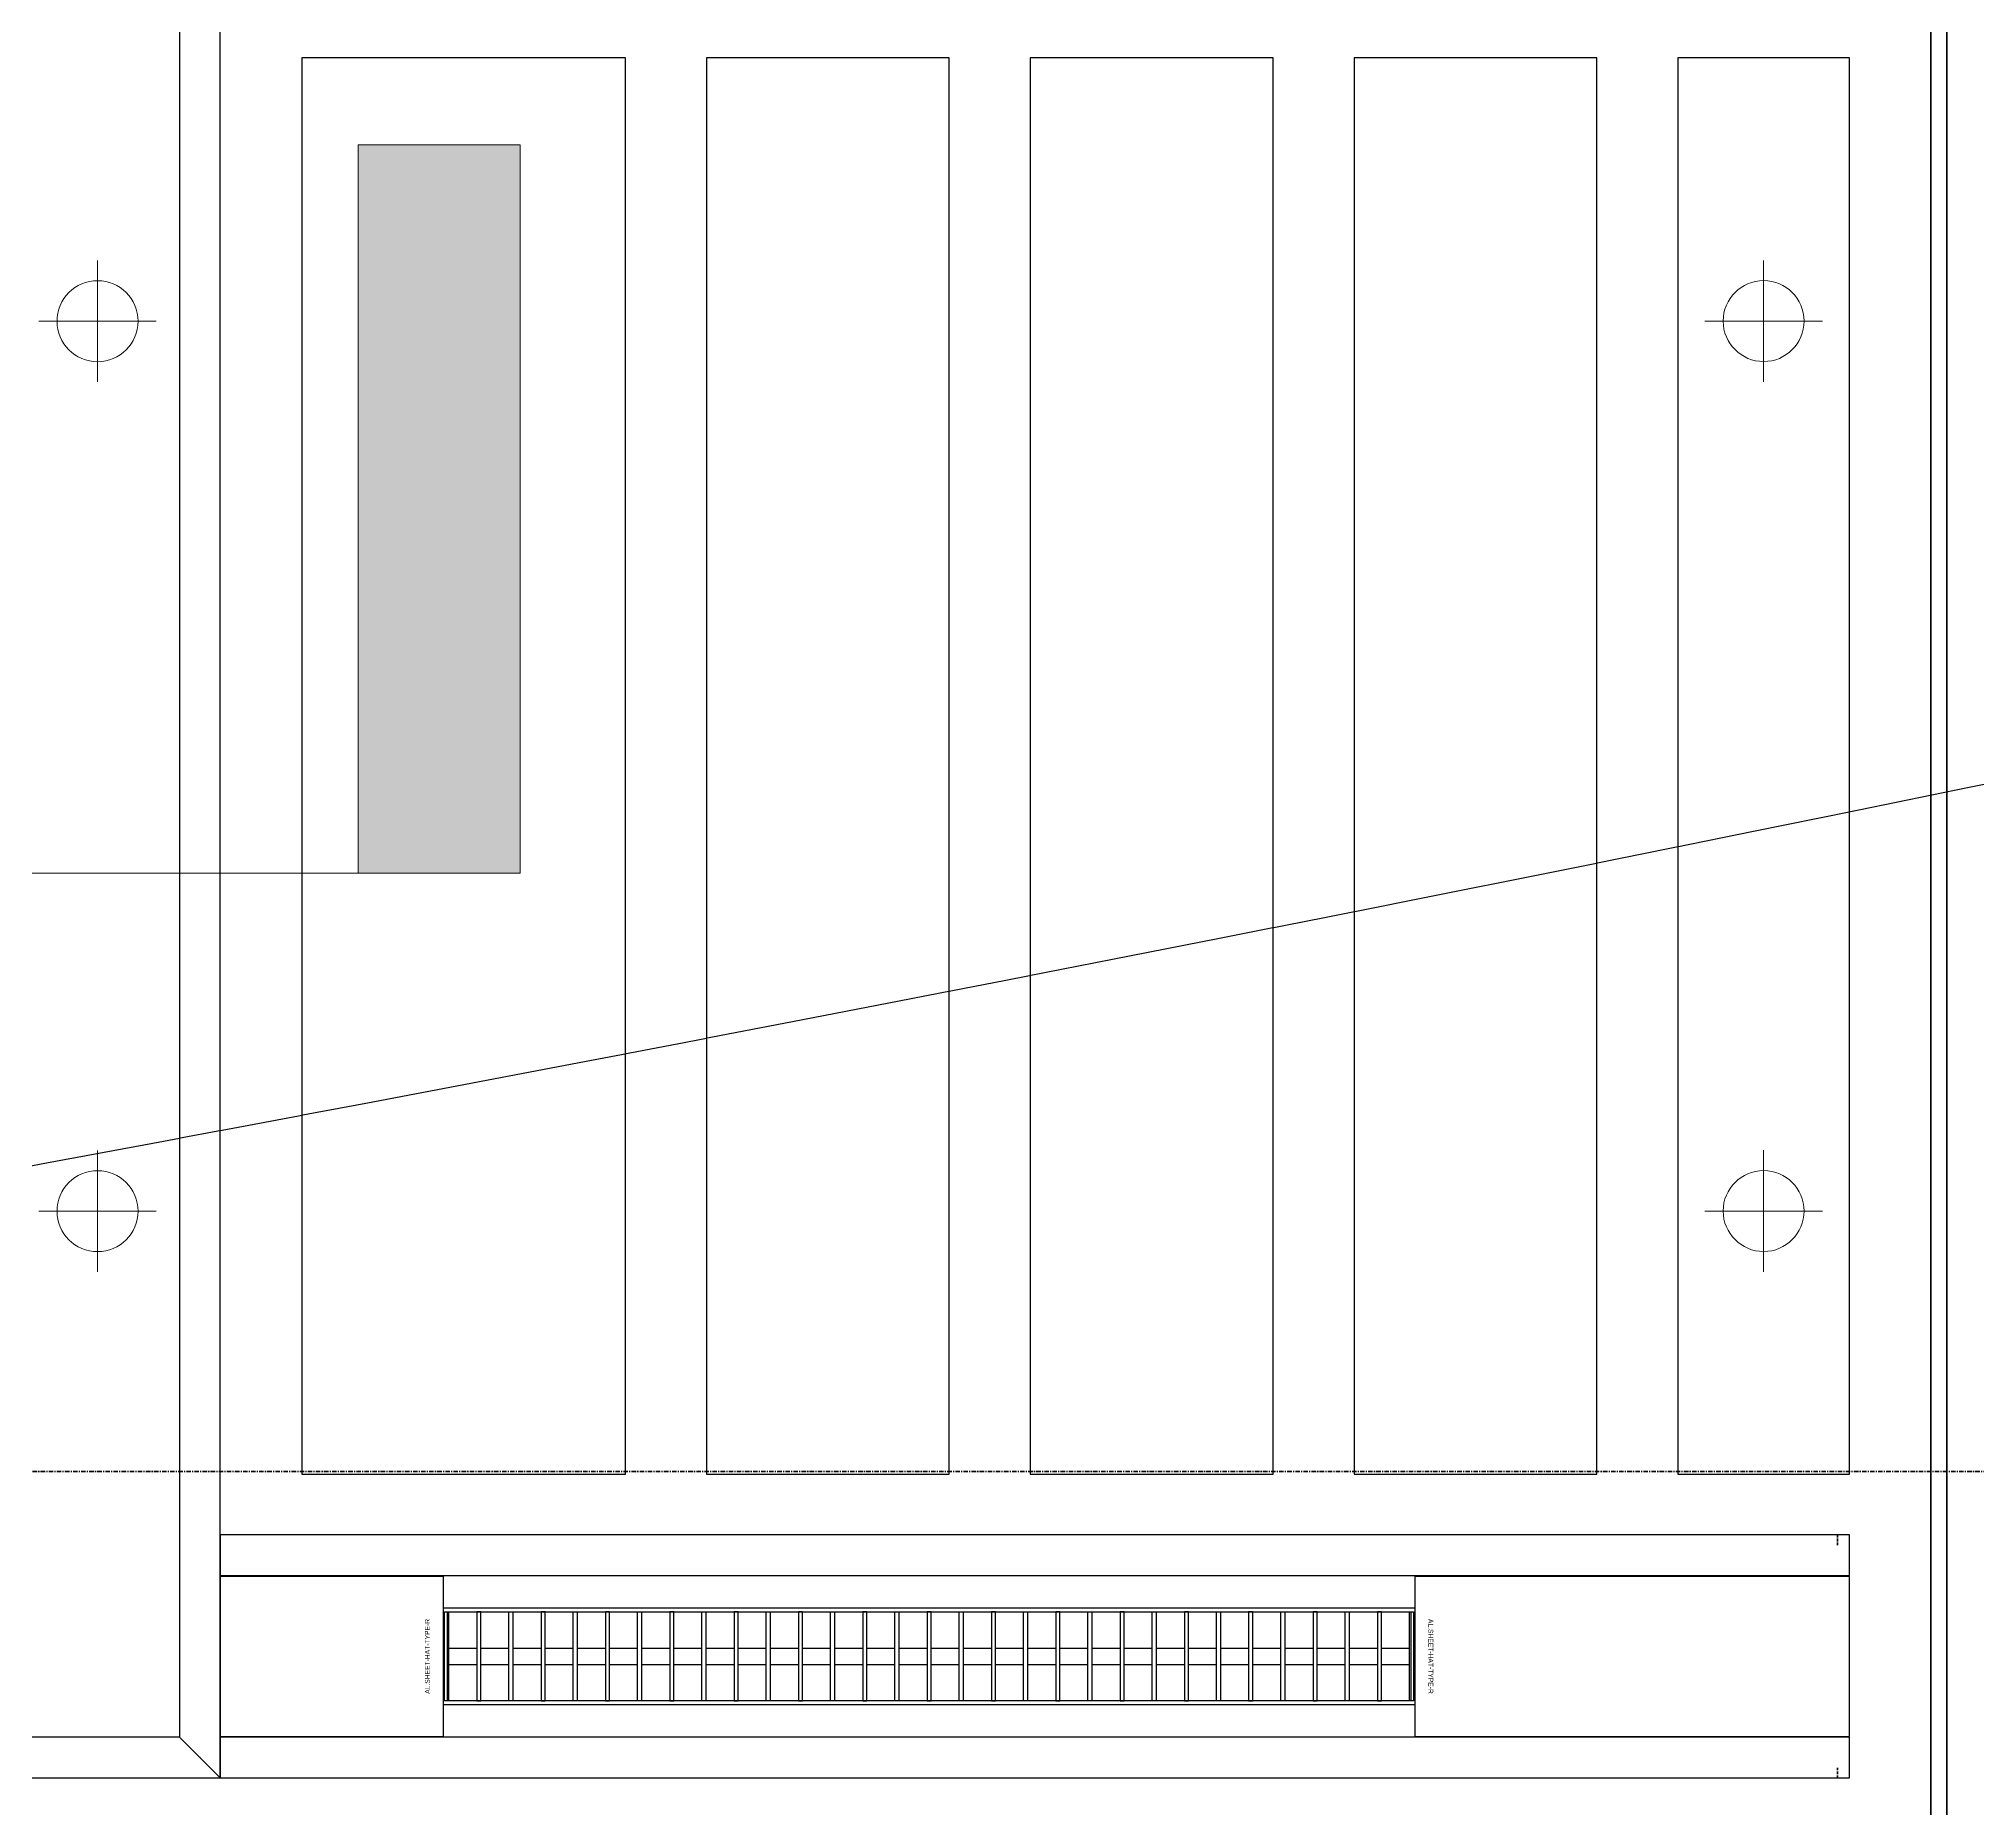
# Model space of a CAD drawing. Header units: millimetres. Extents: x -853228 to -744682, y -17776 to 32484.
# Drawn here: x -823357 to -820963, y 4724 to 6910 of the extents above; entities that cross this region are included whole.
import ezdxf
from ezdxf.enums import TextEntityAlignment as Align
from ezdxf.xclip import XClip

# ---------------------------------------------------------------- set-up
doc = ezdxf.new("R2010")
doc.units = ezdxf.units.MM
doc.header["$XCLIPFRAME"] = 0
doc.linetypes.add('- SOM Dash 1_8_', pattern=[4.7625, 3.175, -1.5875])
doc.linetypes.add('DPA_Grid _ Level 100', pattern=[10, 5.5, -1.6, 1.3, -1.6])
for name, color, linetype in [('000 - WIPEOUT', 250, 'Continuous'), ('001 - ASCESSORIES', 251, 'Continuous'), ('008 - LIGHTING', 1, 'Continuous'), ('A04_TUBE SERIES', 2, 'Continuous'), ('A11_ALU.SOLID SHEET', 2, 'Continuous')]:
    doc.layers.add(name, color=color, linetype=linetype)
for name, color, linetype, lineweight in [('A-ANNO-NOTE', 3, 'Continuous', 25), ('A-DETL-GENF', 2, 'Continuous', 9), ('E-LITE-EQPM', 2, 'Continuous', 9), ('G-ANNO-SECL', 3, 'Continuous', 9), ('I-WALL-E', 2, 'Continuous', 35)]:
    doc.layers.add(name, color=color, linetype=linetype, lineweight=lineweight)

# ---------------------------------------------------------------- blocks, each defined once
blk = doc.blocks.new('DPA_AN_Section Line - UP-Left-16619271-4281-01 ENLARGED LOWER PLATFORM LEVEL - REFLECTED CEILING PLAN - SHEET 2')
at = {"layer": 'A-ANNO-NOTE', "lineweight": 9}
blk.add_hatch(color=256, dxfattribs=at).paths.add_polyline_path([(150, 9), (150, 0), (148, 0), (148, 9)])
at = {"layer": 'A-ANNO-NOTE', "lineweight": 18}
for p, q in [((150, 9), (148, 9)), ((148, 9), (148, 0)), ((150, 0), (150, 9)), ((148, 0), (150, 0))]:
    blk.add_line(p, q, dxfattribs=at)
at = {"layer": 'A-ANNO-NOTE', "lineweight": 9}
blk.add_line((7.5, 0), (150, 0), dxfattribs=at)
blk = doc.blocks.new('LGF_DL_SAA_LowPower_DL1a - LGF_DL_SAA_LowPower_DL1a-8832329-4180-01 LOWER PLATFORM LEVEL - REFLECTED CEILING PLAN')
at = {"layer": 'A-DETL-GENF'}
for p, q in [((0, 75), (0, -75)), ((72.5, 0), (-72.5, 0))]:
    blk.add_line(p, q, dxfattribs=at)
blk.add_circle((0, 0), 50, dxfattribs=at)
blk = doc.blocks.new('C-1-PP19-AR-4180-01-B_20250908-040939_EXDOWNLIGHT')
at = {"layer": 'E-LITE-EQPM', "extrusion": (0, 0, -1), "rotation": 180}
for p in [(78602.2, 2982), (76544, 2982.2), (78602.2, 1882.5), (76544, 1882.7)]:
    blk.add_blockref('LGF_DL_SAA_LowPower_DL1a - LGF_DL_SAA_LowPower_DL1a-8832329-4180-01 LOWER PLATFORM LEVEL - REFLECTED CEILING PLAN', p, dxfattribs=at)
blk = doc.blocks.new('*U751')
blk.add_attdef('EXTR.OVL-LENGTH_', (-25, -59.1), '', height=5)
blk.add_wipeout([(-25, 25), (25, -25), (25, 2475), (-25, 2425)]).dxf.layer = '000 - WIPEOUT'
blk.add_point((0, 0))
at = {"layer": 'A04_TUBE SERIES', "color": 0}
blk.add_lwpolyline([(-25, 25), (25, -25), (25, 2475), (-25, 2425)], close=True, dxfattribs=at)
blk = doc.blocks.new('*U644')
blk.add_attdef('EXTR.OVL-LENGTH_', (-25, -59.1), '', height=5)
blk.add_wipeout([(-25, 25), (25, -25), (25, 6873.5), (-25, 6823.5)]).dxf.layer = '000 - WIPEOUT'
at = {"layer": 'A04_TUBE SERIES', "color": 0}
blk.add_lwpolyline([(-25, 25), (25, -25), (25, 6873.5), (-25, 6823.5)], close=True, dxfattribs=at)
blk = doc.blocks.new('*U862')
at = {"layer": 'A04_TUBE SERIES', "color": 0, "linetype": 'ByBlock'}
blk.add_blockref('*U751', (6873.5, 25), dxfattribs=at)
at = {"layer": 'A04_TUBE SERIES', "color": 0, "linetype": 'ByBlock', "rotation": 269.9999999999478}
blk.add_blockref('*U644', (25, 25), dxfattribs=at)
blk = doc.blocks.new('*U909')
at = {"color": 3}
for points in [[(-875, 550), (875, 550), (875, 250), (-875, 250)], [(-875, 150), (875, 150), (875, -150), (-875, -150)], [(-875, -250), (875, -250), (875, -550), (-875, -550)]]:
    blk.add_wipeout(points, dxfattribs=at).dxf.layer = '000 - WIPEOUT'
at = {"layer": 'A11_ALU.SOLID SHEET', "color": 0, "linetype": 'ByBlock'}
for points in [[(-875, 250), (875, 250), (875, 550), (-875, 550)], [(-875, -150), (875, -150), (875, 150), (-875, 150)], [(-875, -550), (875, -550), (875, -250), (-875, -250)]]:
    blk.add_lwpolyline(points, close=True, dxfattribs=at)
blk = doc.blocks.new('*U913')
at = {"layer": 'Defpoints'}
blk.add_point((0, 0), dxfattribs=at)
blk.add_wipeout([(875, 250), (875, 462), (-875, 462), (-875, 250)]).dxf.layer = '000 - WIPEOUT'
at = {"layer": 'A11_ALU.SOLID SHEET', "color": 0}
blk.add_lwpolyline([(875, 250), (875, 462), (-875, 462), (-875, 250)], close=True, dxfattribs=at)
at = {"layer": 'Defpoints'}
blk.add_point((0, 400), dxfattribs=at)
blk = doc.blocks.new('*U627')
at = {"color": 1}
blk.add_wipeout([(600, -60), (-600, -60), (-600, 60), (600, 60)], dxfattribs=at).dxf.layer = '000 - WIPEOUT'
at = {"layer": '001 - ASCESSORIES', "color": 0}
blk.add_lwpolyline([(600, -60), (-600, -60), (-600, 60), (600, 60)], close=True, dxfattribs=at)
at = {"layer": '001 - ASCESSORIES'}
for points in [[(-593.5, -55), (-598.5, -55), (-598.5, 55), (-593.5, 55)], [(595, -55), (-595, -55), (-595, 55), (595, 55)], [(-558.8, -55), (-553.8, -55), (-553.8, 55), (-558.8, 55)], [(-514, -55), (-519, -55), (-519, 55), (-514, 55)], [(-479.3, -55), (-474.3, -55), (-474.3, 55), (-479.3, 55)], [(-434.6, -55), (-439.6, -55), (-439.6, 55), (-434.6, 55)], [(-399.8, -55), (-394.8, -55), (-394.8, 55), (-399.8, 55)], [(-355.1, -55), (-360.1, -55), (-360.1, 55), (-355.1, 55)], [(-320.4, -55), (-315.4, -55), (-315.4, 55), (-320.4, 55)], [(-275.6, -55), (-280.6, -55), (-280.6, 55), (-275.6, 55)], [(-240.9, -55), (-235.9, -55), (-235.9, 55), (-240.9, 55)], [(-196.2, -55), (-201.2, -55), (-201.2, 55), (-196.2, 55)], [(-161.4, -55), (-156.4, -55), (-156.4, 55), (-161.4, 55)], [(-116.7, -55), (-121.7, -55), (-121.7, 55), (-116.7, 55)], [(-82, -55), (-77, -55), (-77, 55), (-82, 55)], [(-37.2, -55), (-42.2, -55), (-42.2, 55), (-37.2, 55)], [(-2.5, -55), (2.5, -55), (2.5, 55), (-2.5, 55)], [(42.2, -55), (37.2, -55), (37.2, 55), (42.2, 55)], [(77, -55), (82, -55), (82, 55), (77, 55)], [(121.7, -55), (116.7, -55), (116.7, 55), (121.7, 55)], [(156.4, -55), (161.4, -55), (161.4, 55), (156.4, 55)], [(201.2, -55), (196.2, -55), (196.2, 55), (201.2, 55)], [(235.9, -55), (240.9, -55), (240.9, 55), (235.9, 55)], [(280.6, -55), (275.6, -55), (275.6, 55), (280.6, 55)], [(315.4, -55), (320.4, -55), (320.4, 55), (315.4, 55)], [(360.1, -55), (355.1, -55), (355.1, 55), (360.1, 55)], [(394.8, -55), (399.8, -55), (399.8, 55), (394.8, 55)], [(439.6, -55), (434.6, -55), (434.6, 55), (439.6, 55)], [(474.3, -55), (479.3, -55), (479.3, 55), (474.3, 55)], [(519, -55), (514, -55), (514, 55), (519, 55)], [(553.8, -55), (558.8, -55), (558.8, 55), (553.8, 55)], [(598.5, -55), (593.5, -55), (593.5, 55), (598.5, 55)]]:
    blk.add_lwpolyline(points, close=True, dxfattribs=at)
for points in [[(-593.5, 10), (-558.8, 10)], [(-553.8, 10), (-519, 10)], [(-514, 10), (-479.3, 10)], [(-474.3, 10), (-439.6, 10)], [(-434.6, 10), (-399.8, 10)], [(-394.8, 10), (-360.1, 10)], [(-355.1, 10), (-320.4, 10)], [(-315.4, 10), (-280.6, 10)], [(-275.6, 10), (-240.9, 10)], [(-235.9, 10), (-201.2, 10)], [(-196.2, 10), (-161.4, 10)], [(-156.4, 10), (-121.7, 10)], [(-116.7, 10), (-82, 10)], [(-77, 10), (-42.2, 10)], [(-37.2, 10), (-2.5, 10)], [(2.5, 10), (37.2, 10)], [(42.2, 10), (77, 10)], [(82, 10), (116.7, 10)], [(121.7, 10), (156.4, 10)], [(161.4, 10), (196.2, 10)], [(201.2, 10), (235.9, 10)], [(240.9, 10), (275.6, 10)], [(280.6, 10), (315.4, 10)], [(320.4, 10), (355.1, 10)], [(360.1, 10), (394.8, 10)], [(399.8, 10), (434.6, 10)], [(439.6, 10), (474.3, 10)], [(479.3, 10), (514, 10)], [(519, 10), (553.8, 10)], [(558.8, 10), (593.5, 10)], [(-593.5, -10), (-558.8, -10)], [(-553.8, -10), (-519, -10)], [(-514, -10), (-479.3, -10)], [(-474.3, -10), (-439.6, -10)], [(-434.6, -10), (-399.8, -10)], [(-394.8, -10), (-360.1, -10)], [(-355.1, -10), (-320.4, -10)], [(-315.4, -10), (-280.6, -10)], [(-275.6, -10), (-240.9, -10)], [(-235.9, -10), (-201.2, -10)], [(-196.2, -10), (-161.4, -10)], [(-156.4, -10), (-121.7, -10)], [(-116.7, -10), (-82, -10)], [(-77, -10), (-42.2, -10)], [(-37.2, -10), (-2.5, -10)], [(2.5, -10), (37.2, -10)], [(42.2, -10), (77, -10)], [(82, -10), (116.7, -10)], [(121.7, -10), (156.4, -10)], [(161.4, -10), (196.2, -10)], [(201.2, -10), (235.9, -10)], [(240.9, -10), (275.6, -10)], [(280.6, -10), (315.4, -10)], [(320.4, -10), (355.1, -10)], [(360.1, -10), (394.8, -10)], [(399.8, -10), (434.6, -10)], [(439.6, -10), (474.3, -10)], [(479.3, -10), (514, -10)], [(519, -10), (553.8, -10)], [(558.8, -10), (593.5, -10)]]:
    blk.add_lwpolyline(points, dxfattribs=at)
blk = doc.blocks.new('*U915')
blk.add_attdef('EXTR.OVL-LENGTH_', (-25, -59.1), '', height=5)
blk.add_wipeout([(-25, 0), (25, 0), (25, 2012.7), (-25, 2012.7)]).dxf.layer = '000 - WIPEOUT'
blk.add_point((0, 0))
at = {"layer": 'A04_TUBE SERIES', "color": 0}
blk.add_lwpolyline([(-25, 0), (25, 0), (25, 2012.7), (-25, 2012.7)], close=True, dxfattribs=at)
blk = doc.blocks.new('*U916')
blk.add_attdef('EXTR.OVL-LENGTH_', (-25, -59.1), '', height=5)
blk.add_wipeout([(-25, 0), (25, 0), (25, 2012.7), (-25, 2012.7)]).dxf.layer = '000 - WIPEOUT'
blk.add_point((0, 0))
at = {"layer": 'A04_TUBE SERIES', "color": 0}
blk.add_lwpolyline([(-25, 0), (25, 0), (25, 2012.7), (-25, 2012.7)], close=True, dxfattribs=at)
blk = doc.blocks.new('*U935')
at = {"layer": 'A11_ALU.SOLID SHEET', "color": 0}
blk.add_lwpolyline([(275.7, -98.8), (275.7, 98.8), (0, 98.8), (0, -98.8)], close=True, dxfattribs=at)
at = {"layer": 'Defpoints', "color": 250}
blk.add_point((0, 0), dxfattribs=at)
blk.add_text('AL.SHEET-HAT-TYPE-R', height=6, rotation=270, dxfattribs=at).set_placement((15, 0), align=Align.BOTTOM_CENTER)
blk = doc.blocks.new('*U918')
at = {"layer": 'A11_ALU.SOLID SHEET', "color": 0}
blk.add_lwpolyline([(537, -98.8), (537, 98.8), (0, 98.8), (0, -98.8)], close=True, dxfattribs=at)
at = {"layer": 'Defpoints', "color": 250}
blk.add_point((0, 0), dxfattribs=at)
blk.add_text('AL.SHEET-HAT-TYPE-R', height=6, rotation=270, dxfattribs=at).set_placement((15, 0), align=Align.BOTTOM_CENTER)
blk = doc.blocks.new('*U938')
at = {"layer": 'Defpoints'}
blk.add_point((0, 0), dxfattribs=at)
blk.add_wipeout([(875, 250), (875, 650), (-875, 650), (-875, 250)]).dxf.layer = '000 - WIPEOUT'
at = {"layer": 'A11_ALU.SOLID SHEET', "color": 0}
blk.add_lwpolyline([(875, 250), (875, 650), (-875, 650), (-875, 250)], close=True, dxfattribs=at)
at = {"layer": 'Defpoints'}
blk.add_point((0, 400), dxfattribs=at)
blk = doc.blocks.new('*U986')
blk.add_lwpolyline([(-87625, 350), (-76337.6, 350), (-76337.6, 4315), (-87625, 4315)], close=True)
at = {"layer": 'A11_ALU.SOLID SHEET', "color": 1, "rotation": 179.9999999999733}
blk.add_blockref('*U935', (-78175, 1332.5), dxfattribs=at)
at = {"layer": 'A11_ALU.SOLID SHEET', "color": 1}
blk.add_blockref('*U918', (-76975, 1332.5), dxfattribs=at)
at = {"layer": '008 - LIGHTING'}
blk.add_blockref('*U627', (-77575, 1332.5), dxfattribs=at)
at = {"layer": 'A04_TUBE SERIES', "linetype": 'ByBlock', "rotation": 269.9999999998689}
for name, p in [('*U915', (-78450.7, 1457.5)), ('*U916', (-78450.7, 1207.5))]:
    blk.add_blockref(name, p, dxfattribs=at)
at = {"layer": 'A11_ALU.SOLID SHEET', "linetype": 'ByBlock', "rotation": 90}
blk.add_blockref('*U909', (-77300, 2432.5), dxfattribs=at)
at = {"layer": 'A11_ALU.SOLID SHEET'}
blk.add_blockref('*U862', (-85349.3, 1182.5), dxfattribs=at)
at = {"layer": 'A11_ALU.SOLID SHEET', "linetype": 'ByBlock'}
for name, p, rotation in [('*U938', (-77700, 2432.5), 89.99999999999999), ('*U913', (-76900, 2432.5), 270)]:
    blk.add_blockref(name, p, dxfattribs=dict(at, rotation=rotation))

msp = doc.modelspace()

# ---------------------------------------------------------------- block references
ref = msp.add_blockref('*U986', (-744682.4, 3579))
XClip(ref).set_block_clipping_path([(-104690.1238047113, -9620.0077451946), (-34092.6543255158, 14393.0014498748)])

# ---------------------------------------------------------------- next in the draw order: linework, layer by layer
msp.add_spline([(-835882.4, 3579), (-801682.4, 12088.5), (-758836, 27096.5), (-744682.4, 3579)], degree=3)
at = {"layer": 'G-ANNO-SECL', "linetype": 'DPA_Grid _ Level 100', "lineweight": 50}
msp.add_line((-851364.9, 5139.9), (-776603.8, 5139.9), dxfattribs=at)
at = {"layer": 'I-WALL-E'}
for p, q in [((-821020, 4129), (-821020, 7894)), ((-821020, 7894), (-821020, 3914)), ((-821000, 3914), (-821000, 7894)), ((-821000, 7894), (-821000, 4129))]:
    msp.add_line(p, q, dxfattribs=at)
at = {"layer": 'I-WALL-E', "color": 8, "linetype": '- SOM Dash 1_8_'}
for p, q in [((-821135, 5049), (-821135, 5061.5)), ((-821135, 5061.5), (-821135, 5049)), ((-821135, 4761.3), (-821135, 4774)), ((-821135, 4774), (-821135, 4761.3))]:
    msp.add_line(p, q, dxfattribs=at)

# ---------------------------------------------------------------- next in the draw order: block references
ref = msp.add_blockref('C-1-PP19-AR-4180-01-B_20250908-040939_EXDOWNLIGHT', (-744682.4, 3579))
XClip(ref).set_block_clipping_path([(-104690.1238047113, -9620.0077451946), (-34092.6543255158, 14393.0014498748)])
at = {"layer": 'A-ANNO-NOTE', "xscale": 100, "yscale": 100, "zscale": 100}
msp.add_blockref('DPA_AN_Section Line - UP-Left-16619271-4281-01 ENLARGED LOWER PLATFORM LEVEL - REFLECTED CEILING PLAN - SHEET 2', (-837762.7, 5879), dxfattribs=at)

doc.saveas('drawing.dxf')
